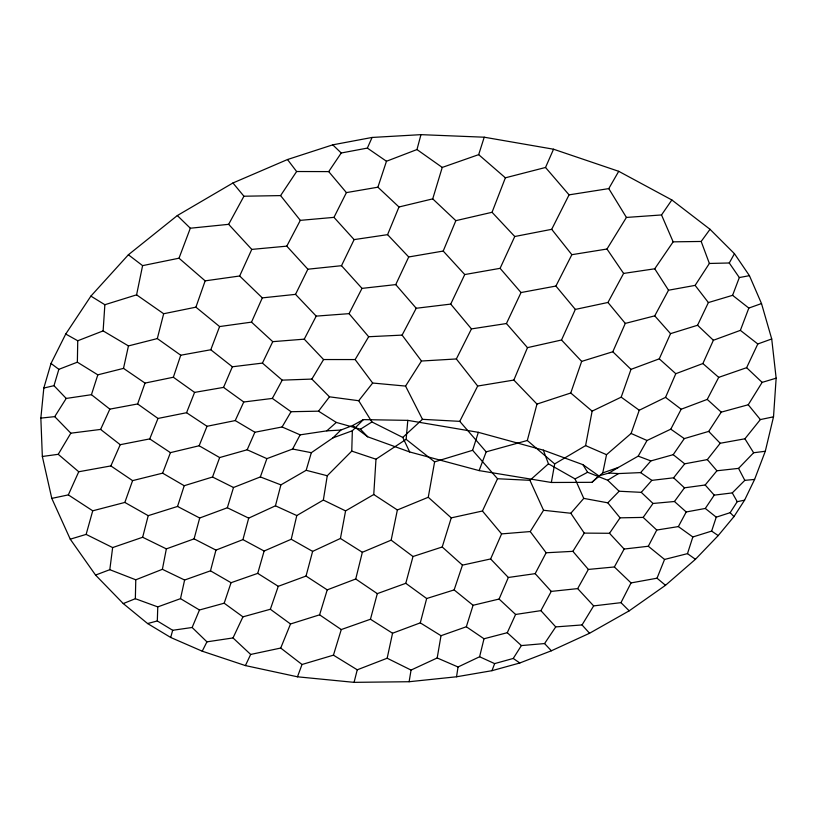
<?xml version="1.0" encoding="UTF-8"?>
<svg xmlns="http://www.w3.org/2000/svg" width="817" height="817" viewBox="0 0 817 817"><rect width="100%" height="100%" fill="white"/><g stroke="black" fill="none" stroke-linecap="round" stroke-linejoin="round"><path stroke-width="1.23" d="M771.718 338.963L757.808 343.977L746.615 367.691L718.705 377.362L707.236 399.401L681.174 409.235L670.798 429.17L647.023 440.496L638.2 456.141L618.428 467.416L602.752 472.91L591.957 482.326L551.352 482.479L479.119 470.602L409.685 451.964L367.691 436.799L360.45 429.221L336.287 422.42L318.528 411.176L291.046 411.717L272.347 398.42L243.752 401.995L223.552 387.391L194.589 392.395L173.357 377.24L145.007 383.081L123.51 368.375L97.815 374.84L77.36 362.186L77.748 340.76L65.738 334.03L51.011 363.453L43.822 388.034L40.85 418.11L42.341 456.478L51.788 498.39L70.252 539.179L95.558 575.076L123.255 603.569L147.611 623.555L170.692 637.474L202.218 651.19L245.406 665.579L297.47 676.803L354.067 682.348L409.123 681.725L456.54 676.782L491.967 670.686L519.806 662.985L551.373 650.781L589.557 633.257L629.192 610.83L665.498 585.299L695.441 559.298L718.204 535.584L733.952 516.62L744.583 500.167L754.591 479.436L765.294 451.27L773.515 416.813L776.15 378.179L771.718 338.963L761.505 303.556L749.424 275.666L734.452 253.699L710.024 229.301L671.85 199.961L618.724 171.315L553.548 149.215L484.226 137.205L420.959 134.652L372.092 137.45L332.744 144.844L287.492 159.529L232.947 182.977L177.32 215.555L128.381 254.771L90.901 296.111L65.738 334.03M123.255 603.569L135.346 598.708L135.785 579.794L162.389 569.306L184.611 580.019L210.48 570.828L231.058 582.705L257.733 573.371L278.27 586.31L306.038 576.056L327.229 589.864L355.732 578.998L377.301 593.632L405.783 583.307L413.004 556.51L442.222 546.981L451.25 517.866L482.438 511.013L497.533 478.742L472.614 450.3L478.353 432.326L543.325 450.136L582.919 464.669L598.8 475.862L608.992 473.043L618.428 467.416M257.733 573.371L264.116 551.026L291.24 539.261L296.785 515.558L323.348 500.055L327.26 475.749L351.759 451.107L352.341 430.773L363.371 419.621L407.795 420.367L478.353 432.326M589.557 633.257L582.041 624.944L555.734 626.905L544.571 643.561L521.389 645.573L513.239 658.451L494.642 663.608L479.599 656.756L458.041 666.989L437.187 657.961L411.053 670.073L387.166 658.226L357.254 669.807L333.438 655.163L302.024 664.487L280.721 648.044L250.676 654.448L233.008 637.934L206.936 641.845L192.138 627.487L172.683 630.285L157.313 620.951L157.773 606.898L180.506 598.657L199.471 609.993L224.185 603.201L242.945 616.845L270.356 609.257L290.515 623.974L319.6 614.833L341.271 629.56L370.458 619.245L392.548 633.226L420.285 622.86L441.006 635.708L466.333 626.762L473.074 605.285L499.095 599.045L508.337 577.476L535.176 573.646L546.134 552.772L572.88 551.342L588.363 569.429L614.374 566.967L631.041 582.919L657.031 578.201L665.498 585.299M306.038 576.056L312.625 551.373L340.434 538.464L345.581 510.891L373.757 494.52L375.983 459.205L406.131 439.332L407.795 420.367M409.685 451.964L402.771 437.432L371.929 421.96L358.714 400.718L329.476 396.817L311.859 379.078L282.212 380.14L262.431 363.095L232.365 366.782L210.786 349.758L180.741 355.221L157.324 338.575L128.453 345.918L103.126 330.895L104.862 304.721L90.901 296.111M95.558 575.076L109.805 569.684L112.644 547.574L142.658 537.259L166.351 548.881L194.089 538.863L215.954 550.107L242.935 539.618L264.116 551.026M456.54 676.782L458.041 666.989M409.123 681.725L411.053 670.073M437.187 657.961L441.006 635.708M373.757 494.52L397.368 509.971L428.261 497.267L434.613 461.86L406.131 439.332M551.352 482.479L554.672 463.923L585.595 445.612L592.131 411.135L621.196 397.154L630.99 369.366L659.268 358.837L670.543 333.642L697.565 325.258L708.38 302.566L732.594 295.325L739.314 277.555L729.275 262.982L709.37 263.462L695.124 285.378L668.52 290.219L654.744 315.852L625.291 323.409L612.811 351.759L581.663 361.39L570.746 393.008L536.973 404.078L527.312 440.486L486.176 451.852L479.119 470.602M162.389 569.306L166.351 548.881M355.732 578.998L362.35 552.282L391.159 540.149L397.368 509.971M104.862 304.721L136.582 294.845L142.597 265.637L128.381 254.771M602.752 472.91L606.531 454.681L631.102 433.459L639.241 410.246L665.549 397.368L675.792 373.706L702.875 363.545L713.384 340.26L740.376 330.364L748.832 308.07L761.505 303.556M387.166 658.226L392.548 633.226M123.51 368.375L128.453 345.918M180.506 598.657L184.611 580.019M479.599 656.756L484.011 638.771L507.275 632.705L515.598 614.466L540.905 610.636L551.25 591.406L577.67 588.608L593.642 605.897L620.971 602.66L629.192 610.83M354.067 682.348L357.254 669.807M157.324 338.575L163.666 313.738L195.917 307.172L219.599 326.555L251.513 322.133L272.755 341.659L304.251 339.157L323.573 359.541L355.14 359.562L372.664 383.03L405.569 386.084L422.471 419.325L459.757 421.358L486.176 451.852M142.658 537.259L148.214 515.67L177.544 506.448L199.685 518.009L227.34 507.765L248.695 518.131L275.441 505.815L296.785 515.558M275.441 505.815L280.905 484.879L306.171 470.296L311.338 452.689L332.948 437.871L340.863 430.059L352.668 425.504L363.371 419.621M420.285 622.86L426.668 598.524L454.14 589.915L462.463 565.139L490.629 558.951L501.597 533.899L530.233 531.561L543.55 510.278L529.927 480.314L497.533 478.742M210.48 570.828L215.954 550.107M232.947 182.977L243.926 196.223L280.588 195.6L300.309 220.355L333.979 217.363L346.408 192.608L377.903 187.195L386.472 161.255L416.976 149.552L420.959 134.652M370.458 619.245L377.301 593.632M194.089 538.863L199.685 518.009M242.935 539.618L248.695 518.131M170.692 637.474L172.683 630.285M70.252 539.179L86.132 534.4L92.73 510.809L124.848 502.435L148.214 515.67M43.822 388.034L53.983 385.675L58.855 369.335L77.36 362.186M177.32 215.555L190.32 228.219L228.648 224.328L251.779 249.399L286.787 246.152L307.866 269.212L341.506 265.699L354.118 239.606L387.575 234.653L398.982 206.987L432.724 198.868L442.242 167.424L478.67 154.648L484.226 137.205M227.34 507.765L233.509 487.494L260.347 476.934L280.905 484.879M319.6 614.833L327.229 589.864M333.438 655.163L341.271 629.56M40.85 418.11L54.729 416.629L66.218 398.441L91.443 394.693L97.815 374.84M177.544 506.448L184.203 485.717L212.532 477.016L233.509 487.494M543.55 510.278L570.817 513.26L584.257 533.113L609.502 533.287L624.137 549.044L648.31 546.256L664.558 559.441L687.485 553.64L692.836 536.973L711.638 531.101L718.204 535.584M711.638 531.101L716.243 517.171L730.163 512.668L737.23 501.679L744.583 500.167M173.357 377.24L180.741 355.221M224.185 603.201L231.058 582.705M270.356 609.257L278.27 586.31M195.917 307.172L205.149 280.854L239.667 275.993L262.308 297.878L295.529 294.365L316.21 316.118L349.053 313.657L368.661 336.727L402.107 335.113L421.48 361.022L456.356 358.959L477.679 386.043L513.852 380.068L536.973 404.078M91.443 394.693L109.835 409.133L137.644 403.955L145.007 383.081M124.848 502.435L132.589 480.631L162.624 473.155L184.203 485.717M260.347 476.934L266.883 458.643L292.619 449.033L311.338 452.689M212.532 477.016L219.65 457.561L247.173 449.779L266.883 458.643M297.47 676.803L302.024 664.487M142.597 265.637L179.005 258.203L190.32 228.219M491.967 670.686L494.642 663.608M210.786 349.758L219.599 326.555M162.624 473.155L170.436 452.638L199.134 445.765L219.65 457.561M341.506 265.699L362.002 288.381L395.745 284.602L408.714 256.967L443.212 251.054L455.845 220.661L492.048 212.287L505.376 177.81L545.521 167.475L553.548 149.215M137.644 403.955L157.987 418.447L186.562 412.718L194.589 392.395M657.031 578.201L664.558 559.441M42.341 456.478L58.232 454.313L70.824 433.184L100.614 429.425L120.222 444.693L149.736 438.903L157.987 418.447M199.134 445.765L207.018 426.29L235.235 420.571L254.884 432.244L282.09 426.974L300.125 434.848L326.8 430.855L340.863 430.059M280.721 648.044L290.515 623.974M192.138 627.487L199.471 609.993M513.852 380.068L527.476 347.644L561.524 340.005L575.331 309.418L607.96 302.464L623.606 273.429L654.744 268.793L673.147 241.842L701.18 241.454L710.024 229.301M223.552 387.391L232.365 366.782M58.232 454.313L78.738 471.756L110.867 465.925L120.222 444.693M247.173 449.779L254.884 432.244M287.492 159.529L296.622 171.519L328.71 171.601L341.24 152.993L367.364 148.091L372.092 137.45M251.513 322.133L262.308 297.878M51.788 498.39L68.332 494.888L78.738 471.756M100.614 429.425L109.835 409.133M239.667 275.993L251.779 249.399M235.235 420.571L243.752 401.995M402.107 335.113L416.221 308.264L450.729 304.098L464.74 274.553L500.096 268.333L514.751 236.511L551.7 229.322L569.061 194.855L608.777 188.604L618.724 171.315M233.008 637.934L242.945 616.845M456.356 358.959L471.45 328.904L506.438 323.532L521.032 292.547L555.917 286.052L571.859 254.69L606.98 249.022L626.414 217.434L661.525 214.953L671.85 199.961M245.406 665.579L250.676 654.448M262.431 363.095L272.755 341.659M295.529 294.365L307.866 269.212M202.218 651.19L206.936 641.845M459.757 421.358L477.679 386.043M620.971 602.66L631.041 582.919M349.053 313.657L362.002 288.381M304.251 339.157L316.21 316.118M648.31 546.256L656.766 530.039L678.365 526.587L692.836 536.973M286.787 246.152L300.309 220.355M292.619 449.033L300.125 434.848M678.365 526.587L686.219 511.963L705.306 508.45L714.232 495.143L732.277 492.906L744.808 480.355L754.591 479.436M272.347 398.42L282.212 380.14M228.648 224.328L243.926 196.223M614.374 566.967L624.137 549.044M729.275 262.982L734.452 253.699M577.67 588.608L588.363 569.429M282.09 426.974L291.046 411.717M355.14 359.562L368.661 336.727M311.859 379.078L323.573 359.541M582.041 624.944L593.642 605.897M608.992 473.043L618.51 473.574L640.63 472.604L650.873 460.921L673.208 454.671L684.289 438.606L708.686 431.407L721.237 412.146L748.239 404.762L762.138 382.376L776.15 378.179M572.88 551.342L584.257 533.113M405.569 386.084L421.48 361.022M280.588 195.6L296.622 171.519M609.502 533.287L620.072 517.835L643.173 517.406L656.766 530.039M643.173 517.406L652.997 503.466L674.454 501.505L686.219 511.963M674.454 501.505L684.462 487.82L705.183 484.992L716.918 470.776L738.558 468.376L753.631 452.751L765.294 451.27M318.528 411.176L329.476 396.817M358.714 400.718L372.664 383.03M640.63 472.604L651.843 480.365L673.606 477.812L684.707 463.821L707.338 459.603L720.206 443.263L744.92 438.79L760.351 419.581L773.515 416.813M570.817 513.26L583.767 498.39L607.807 502.823L620.072 517.835M582.919 464.669L587.597 472.277L607.664 480.243L619.143 491.231L641.263 492.345L651.843 480.365M607.807 502.823L619.143 491.231M591.957 482.326L598.8 475.862M402.771 437.432L422.471 419.325M529.927 480.314L548.442 463.811L543.325 450.136M326.8 430.855L336.287 422.42M360.45 429.221L371.929 421.96M607.664 480.243L618.51 473.574M548.442 463.811L575.076 478.915L587.597 472.277M77.748 340.76L103.126 330.895M332.948 437.871L352.341 430.773M434.613 461.86L472.614 450.3M147.611 623.555L157.313 620.951M739.314 277.555L749.424 275.666M306.171 470.296L327.26 475.749M351.759 451.107L375.983 459.205M135.346 598.708L157.773 606.898M638.2 456.141L650.873 460.921M109.805 569.684L135.785 579.794M585.595 445.612L606.531 454.681M631.102 433.459L647.023 440.496M323.348 500.055L345.581 510.891M86.132 534.4L112.644 547.574M291.24 539.261L312.625 551.373M340.434 538.464L362.35 552.282M68.332 494.888L92.73 510.809M149.736 438.903L170.436 452.638M186.562 412.718L207.018 426.29M110.867 465.925L132.589 480.631M466.333 626.762L484.011 638.771M367.364 148.091L386.472 161.255M513.239 658.451L519.806 662.985M136.582 294.845L163.666 313.738M670.798 429.17L684.289 438.606M416.976 149.552L442.242 167.424M687.485 553.64L695.441 559.298M621.196 397.154L639.241 410.246M405.783 583.307L426.668 598.524M391.159 540.149L413.004 556.51M352.668 425.504L367.691 436.799M51.011 363.453L58.855 369.335M665.549 397.368L681.174 409.235M740.376 330.364L757.808 343.977M732.594 295.325L748.832 308.07M673.208 454.671L684.707 463.821M705.306 508.45L716.243 517.171M454.14 589.915L473.074 605.285M570.746 393.008L592.131 411.135M527.312 440.486L554.672 463.923M478.67 154.648L505.376 177.81M179.005 258.203L205.149 280.854M702.875 363.545L718.705 377.362M428.261 497.267L451.25 517.866M442.222 546.981L462.463 565.139M659.268 358.837L675.792 373.706M707.236 399.401L721.237 412.146M507.275 632.705L521.389 645.573M673.606 477.812L684.462 487.82M499.095 599.045L515.598 614.466M377.903 187.195L398.982 206.987M432.724 198.868L455.845 220.661M746.615 367.691L762.138 382.376M697.565 325.258L713.384 340.26M641.263 492.345L652.997 503.466M332.744 144.844L341.24 152.993M612.811 351.759L630.99 369.366M708.686 431.407L720.206 443.263M54.729 416.629L70.824 433.184M730.163 512.668L733.952 516.62M53.983 385.675L66.218 398.441M490.629 558.951L508.337 577.476M387.575 234.653L408.714 256.967M561.524 340.005L581.663 361.39M544.571 643.561L551.373 650.781M492.048 212.287L514.751 236.511M443.212 251.054L464.74 274.553M540.905 610.636L555.734 626.905M333.979 217.363L354.118 239.606M535.176 573.646L551.25 591.406M705.183 484.992L714.232 495.143M654.744 315.852L670.543 333.642M506.438 323.532L527.476 347.644M500.096 268.333L521.032 292.547M395.745 284.602L416.221 308.264M545.521 167.475L569.061 194.855M707.338 459.603L716.918 470.776M328.71 171.601L346.408 192.608M482.438 511.013L501.597 533.899M450.729 304.098L471.45 328.904M555.917 286.052L575.331 309.418M607.96 302.464L625.291 323.409M748.239 404.762L760.351 419.581M551.7 229.322L571.859 254.69M695.124 285.378L708.38 302.566M530.233 531.561L546.134 552.772M606.98 249.022L623.606 273.429M654.744 268.793L668.52 290.219M744.92 438.79L753.631 452.751M608.777 188.604L626.414 217.434M732.277 492.906L737.23 501.679M738.558 468.376L744.808 480.355M575.076 478.915L583.767 498.39M661.525 214.953L673.147 241.842M701.18 241.454L709.37 263.462"/></g></svg>
